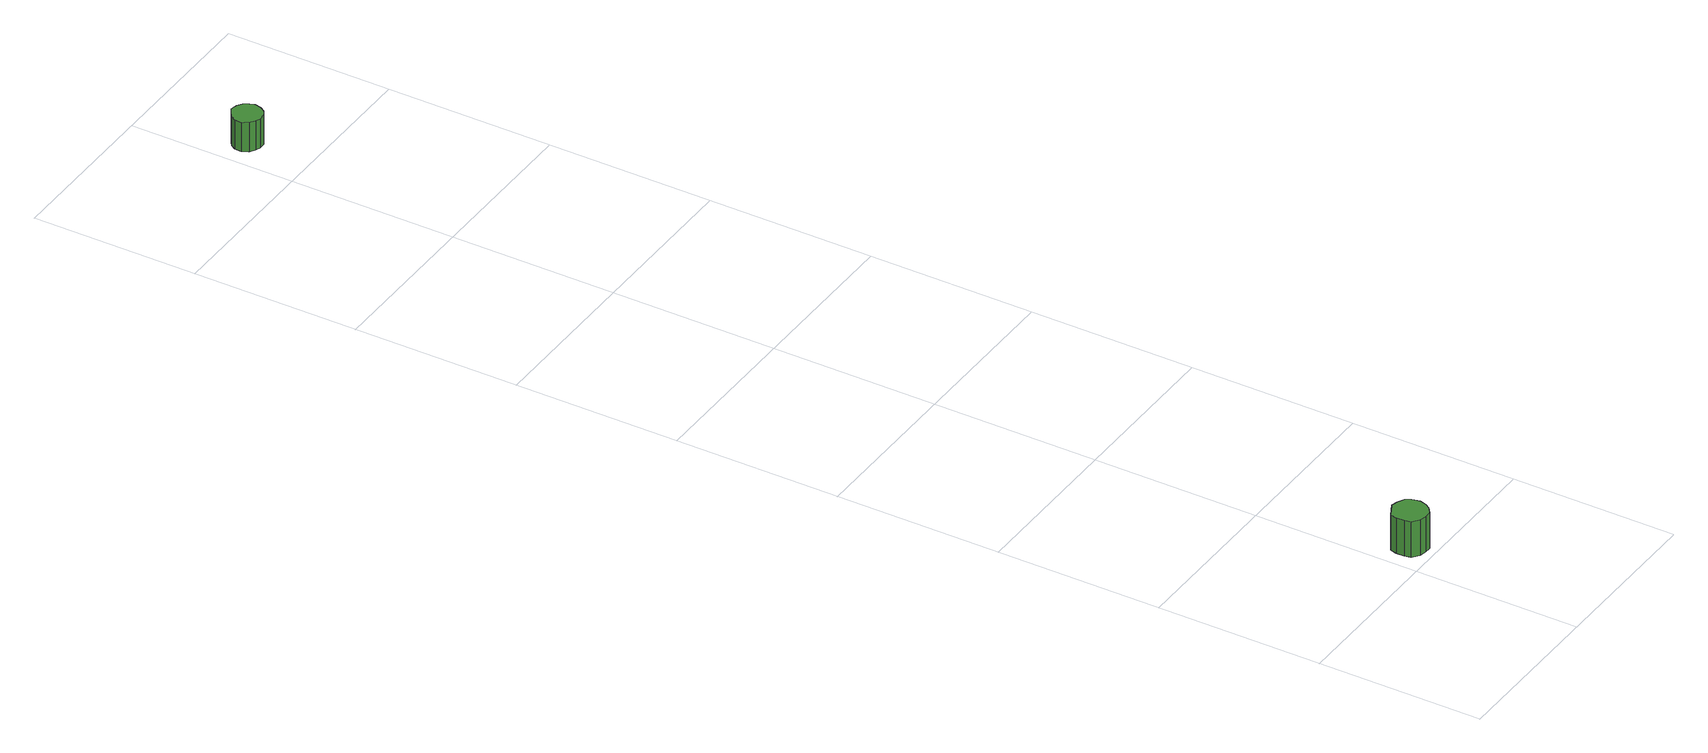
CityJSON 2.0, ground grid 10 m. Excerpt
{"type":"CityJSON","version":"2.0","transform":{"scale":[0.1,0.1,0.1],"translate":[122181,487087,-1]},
"CityObjects":{
"tree1":{"type":"SolitaryVegetationObject","attributes":{"function":"something"},"geometry":[{"type":"MultiSurface","lod":"1","boundaries":[[[0,1,2,3,4,5,6,7,8,9,10,11,12,13,14]],[[15,16,17,18,19,20,21,22,23,24,25,26,27,28,29]],[[0,29,28,1]],[[1,28,27,2]],[[2,27,26,3]],[[3,26,25,4]],[[4,25,24,5]],[[5,24,23,6]],[[6,23,22,7]],[[7,22,21,8]],[[8,21,20,9]],[[9,20,19,10]],[[10,19,18,11]],[[11,18,17,12]],[[12,17,16,13]],[[13,16,15,14]],[[14,15,29,0]]]}]},
"tree2":{"type":"SolitaryVegetationObject","attributes":{"function":"something"},"geometry":[{"type":"MultiSurface","lod":"1","boundaries":[[[30,31,32,33,34,35,36,37,38,39,40,41,42,43,44]],[[45,46,47,48,49,50,51,52,53,54,55,56,57,58,59]],[[30,59,58,31]],[[31,58,57,32]],[[32,57,56,33]],[[33,56,55,34]],[[34,55,54,35]],[[35,54,53,36]],[[36,53,52,37]],[[37,52,51,38]],[[38,51,50,39]],[[39,50,49,40]],[[40,49,48,41]],[[41,48,47,42]],[[42,47,46,43]],[[43,46,45,44]],[[44,45,59,30]]]}]}
},
"vertices":[
[29,15,28],[28,20,28],[26,23,28],[22,25,28],[18,26,28],[14,24,28],[10,22,28],[9,18,28],[9,13,28],[10,9,28],[14,6,28],[18,5,28],[22,5,28],[26,8,28],[28,11,28],[28,11,5],[26,8,5],[22,5,5],[18,5,5],[14,6,5],[10,9,5],[9,13,5],[9,18,5],[10,22,5],[14,24,5],[18,26,5],[22,25,5],[26,23,5],[28,20,5],[29,15,5],
[27,739,25],[26,742,25],[24,745,25],[21,747,25],[17,748,25],[14,746,25],[11,744,25],[9,741,25],[9,737,25],[11,733,25],[14,731,25],[17,730,25],[21,730,25],[24,732,25],[26,735,25],[26,735,6],[24,732,6],[21,730,6],[17,730,6],[14,731,6],[11,733,6],[9,737,6],[9,741,6],[11,744,6],[14,746,6],[17,748,6],[21,747,6],[24,745,6],[26,742,6],[27,739,6]
]}
